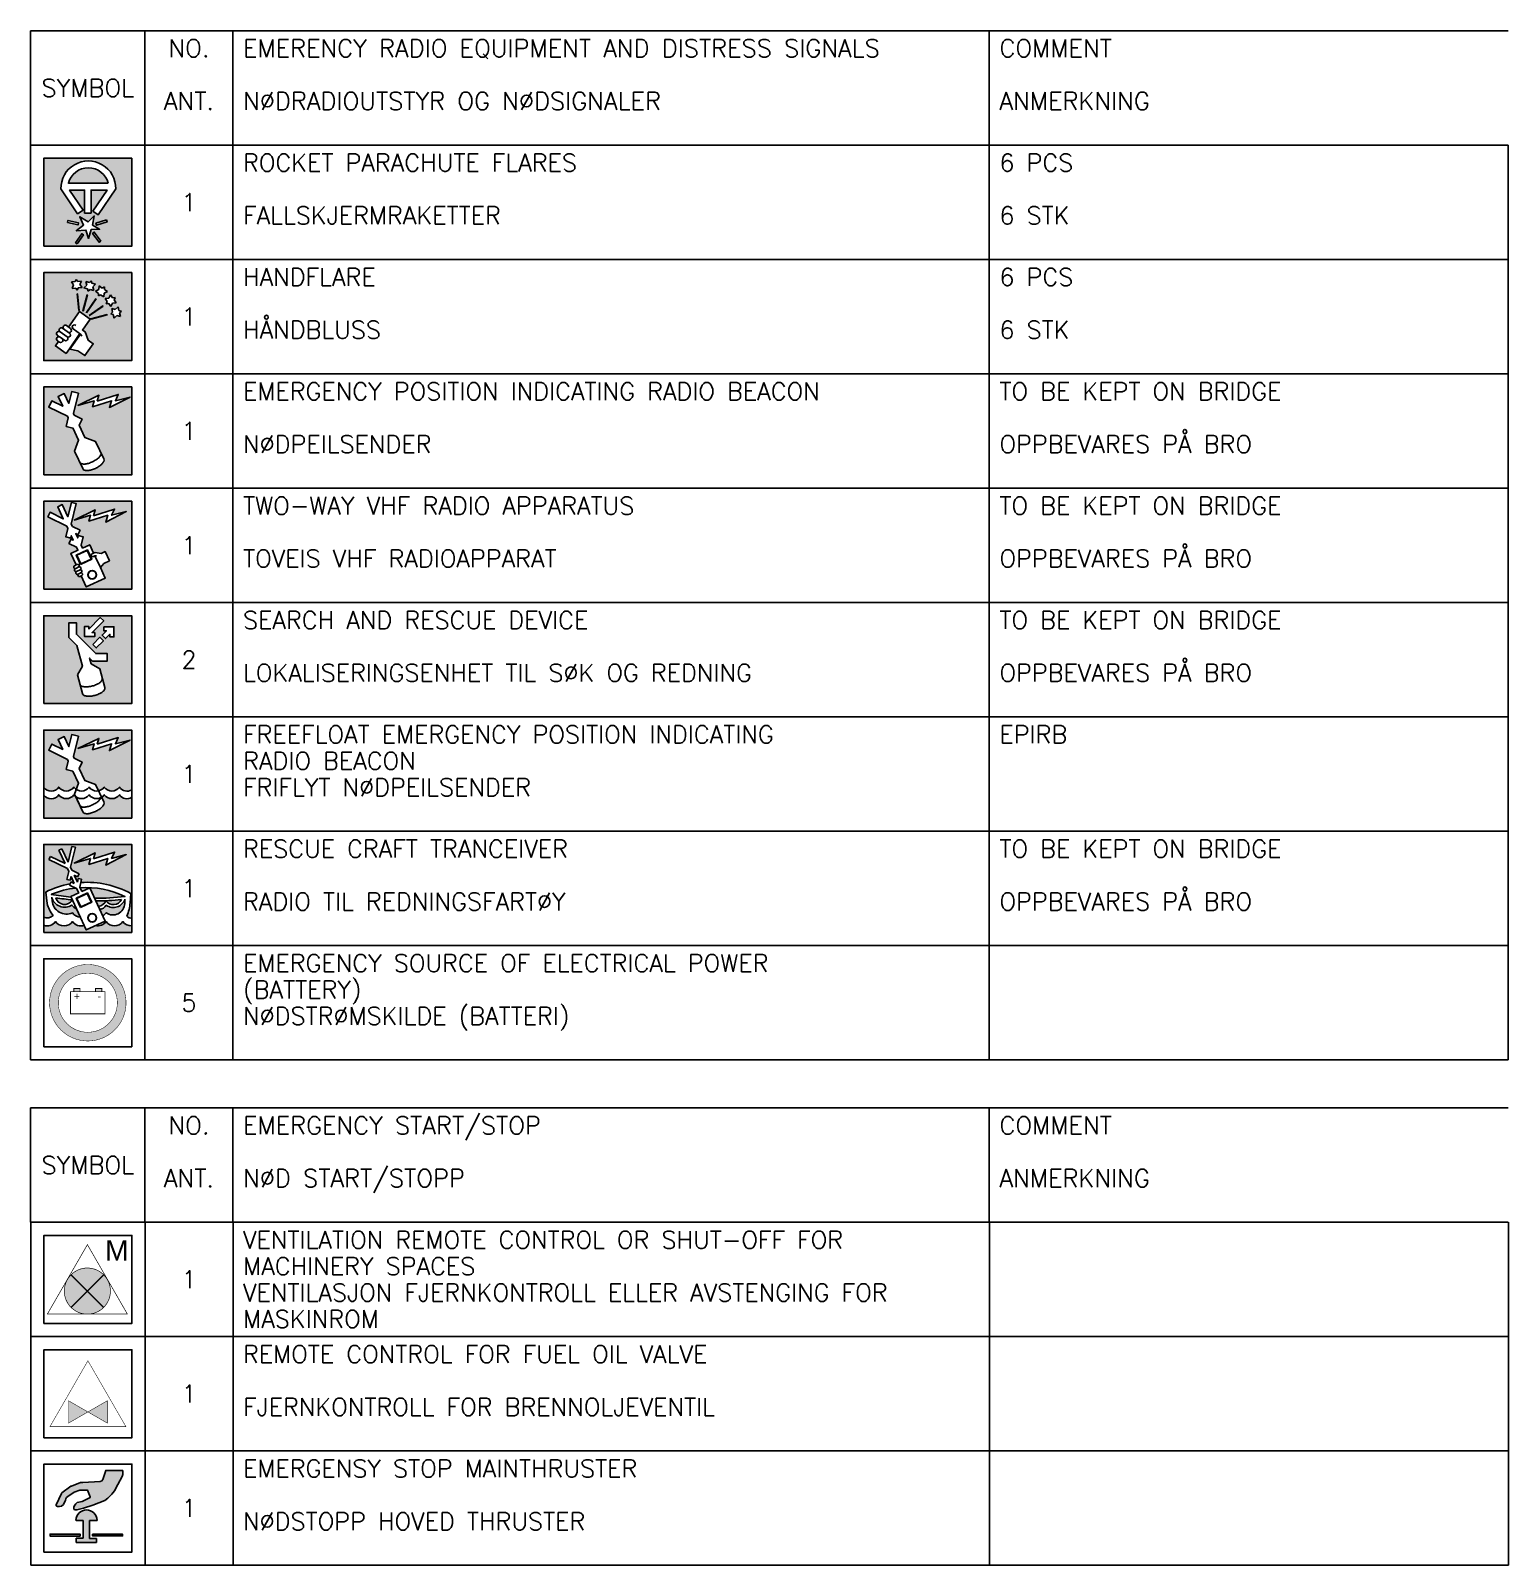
# Model space of a CAD drawing. Header units: millimetres. Extents: x 1084702 to 1166801, y 36632 to 124519.
# Drawn here: x 1132620 to 1146061, y 63151 to 77107 of the extents above; entities that cross this region are included whole.
import ezdxf
from ezdxf.enums import TextEntityAlignment as Align

# ---------------------------------------------------------------- set-up
doc = ezdxf.new("R2010")
doc.units = ezdxf.units.MM
doc.header["$LTSCALE"] = 250
doc.layers.get('0').update_dxf_attribs({"color": 255})
for name, color, linetype in [('%legend', 1, 'Continuous'), ('%symbol', 1, 'Continuous'), ('SAFECO1', 10, 'Continuous'), ('SAFECO253', 253, 'Continuous'), ('SAFECO3', 80, 'Continuous'), ('SAFECO7', 255, 'Continuous'), ('SAFETX2', 2, 'Continuous'), ('SAFETX7', 255, 'Continuous')]:
    doc.layers.add(name, color=color, linetype=linetype)
doc.styles.add('LEGEND TXT', font='romans.shx')
doc.styles.add('ROMANS', font='ROMANS.shx', dxfattribs={"height": 100})
doc.styles.add('SYMBOL TXT', font='arial.ttf')

# ---------------------------------------------------------------- blocks, each defined once
blk = doc.blocks.new('0 LEGEND')
at = {"color": 0, "linetype": 'ByBlock', "lineweight": -2}
for p, q in [((0, 0), (0, -1560)), ((1560, 0), (1560, -1560)), ((2760, 0), (2760, -1560)), ((13080, 0), (13080, -1560)), ((20160, -1560), (20160, 0)), ((0, -1560), (20160, -1560))]:
    blk.add_line(p, q, dxfattribs=at)
blk.add_lwpolyline([(180, -1380), (1380, -1380), (1380, -180), (180, -180)], close=True, dxfattribs=at)
at = {"layer": 'SAFETX7', "style": 'ROMANS'}
for tag, p in [('DESCRIPTION1', (2897, -360)), ('COMMENT1', (13217, -360)), ('DESCRIPTION2', (2898, -720)), ('COMMENT2', (13218, -720)), ('BESKRIVELSE3', (2897, -1080)), ('KOMMENTAR1', (13217, -1080)), ('BESKRIVELSE4', (2898, -1440)), ('KOMMENTAR2', (13218, -1440))]:
    blk.add_attdef(tag, p, '', height=240, dxfattribs=at)
blk.add_attdef('ANTALL', text='', height=240, dxfattribs=at).set_placement((2160, -780), align=Align.MIDDLE_CENTER)
blk = doc.blocks.new('A.4.15_SYMB')
at = {"layer": 'SAFECO3'}
h = blk.add_hatch(color=256, dxfattribs=at)
h.dxf.hatch_style = 1
h.paths.add_polyline_path([(-600, 1200), (-600, 0), (600, 0), (600, 1200)])
h.paths.add_polyline_path([(382, 781), (143, 429), (69, 480), (262, 765), (45, 765), (45, 452), (-45, 452), (-45, 765), (-248, 765), (-65, 494), (-139, 444), (-368, 781, -1.020128)], flags=16)
h.paths.add_polyline_path([(279, 859), (-264, 859, -0.774327)], flags=0)
h.paths.add_polyline_path([(-272, 352), (-126, 317), (-133, 290), (-278, 325)], flags=16)
h.paths.add_polyline_path([(-109, 403), (3, 332), (88, 414), (64, 289), (160, 231), (48, 227), (8, 106), (-26, 219), (-158, 212), (-58, 288)], flags=16)
h.paths.add_polyline_path([(110, 314), (254, 358), (262, 331), (118, 287)], flags=16)
h.paths.add_polyline_path([(-83, 171), (-60, 156), (-144, 32), (-167, 47)], flags=16)
h.paths.add_polyline_path([(87, 192), (176, 71), (154, 54), (65, 175)], flags=16)
h = blk.add_hatch(color=256, dxfattribs=at)
h.dxf.hatch_style = 1
edge = h.paths.add_edge_path()
edge.add_arc((7, 789), 280, 14.4969, 165.5031)
edge.add_line((-264, 859), (279, 859))
at = {"layer": 'SAFECO7', "lineweight": -3}
blk.add_lwpolyline([(-600, 0), (600, 0), (600, 1200), (-600, 1200)], close=True, dxfattribs=at)
at = {"layer": 'SAFECO7'}
for points in [[(382, 781, 1.020128), (-368, 781), (-139, 444), (-65, 494), (-248, 765), (-45, 765), (-45, 452), (45, 452), (45, 765), (262, 765), (69, 480), (143, 429)], [(279, 859, 0.774327), (-264, 859)]]:
    blk.add_lwpolyline(points, format="xyb", close=True, dxfattribs=at)
for points in [[(-278, 325), (-133, 290), (-126, 317), (-272, 352)], [(64, 289), (88, 414), (3, 332), (-109, 403), (-58, 288), (-158, 212), (-26, 219), (8, 106), (48, 227), (160, 231)], [(254, 358), (110, 314), (118, 287), (262, 331)], [(-144, 32), (-60, 156), (-83, 171), (-167, 47)], [(176, 71), (87, 192), (65, 175), (154, 54)]]:
    blk.add_lwpolyline(points, close=True, dxfattribs=at)
blk = doc.blocks.new('S.4.6_SYMB')
at = {"layer": 'SAFECO3'}
h = blk.add_hatch(color=256, dxfattribs=at)
h.paths.add_polyline_path([(-600, 0), (600, 0), (600, 1200), (-600, 1200)])
h.paths.add_polyline_path([(-114, 669), (32, 567), (-73, 417), (-38, 392), (6, 278), (74, 230), (-40, 67), (-40, 67), (-137, 135), (-243, 154), (-252, 161), (-296, 98), (-442, 201), (-399, 262), (-413, 271, -1), (-379, 320), (-413, 344, -1), (-379, 393, -1), (-345, 442), (-325, 428, -1), (-291, 477), (-263, 457)], flags=16)
h.paths.add_polyline_path([(-124, 681), (-144, 909), (-139, 910), (-119, 681)], flags=16)
h.paths.add_polyline_path([(-98, 361), (-243, 154), (-252, 161), (-107, 368)], flags=0)
h.paths.add_polyline_path([(-70, 677), (-10, 898), (-6, 897), (-65, 676)], flags=16)
h.paths.add_polyline_path([(-20, 655), (111, 842), (115, 840), (-16, 652)], flags=16)
h.paths.add_polyline_path([(19, 617), (207, 748), (210, 744), (22, 613)], flags=16)
h.paths.add_polyline_path([(43, 568), (264, 627), (265, 623), (44, 563)], flags=16)
h.paths.add_polyline_path([(-145, 961), (-164, 989), (-215, 984), (-194, 1031), (-223, 1073), (-172, 1078), (-158, 1108), (-138, 1080), (-87, 1085), (-109, 1038), (-79, 996), (-130, 992)], flags=16)
h.paths.add_polyline_path([(7, 947), (-2, 980), (-52, 993), (-15, 1030), (-29, 1079), (21, 1066), (45, 1090), (54, 1057), (103, 1044), (67, 1008), (80, 958), (31, 971)], flags=16)
h.paths.add_polyline_path([(144, 883), (147, 916), (105, 946), (152, 968), (156, 1019), (198, 989), (229, 1004), (226, 970), (268, 941), (221, 919), (217, 868), (175, 897)], flags=16)
h.paths.add_polyline_path([(251, 775), (266, 806), (236, 848), (287, 852), (309, 899), (339, 857), (372, 860), (358, 829), (388, 787), (336, 782), (315, 736), (285, 778)], flags=16)
h.paths.add_polyline_path([(315, 637), (339, 661), (326, 711), (375, 697), (412, 734), (425, 684), (458, 675), (434, 651), (447, 602), (398, 615), (361, 579), (348, 628)], flags=16)
blk.add_lwpolyline([(-399, 262), (-442, 201), (-296, 98), (-252, 161), (-243, 154), (-137, 135), (-40, 67), (74, 230), (6, 278), (-38, 392), (-73, 417), (32, 567), (-114, 669), (-263, 457)], dxfattribs=at)
at = {"layer": 'SAFECO7'}
for p, q in [((-223, 1073), (-172, 1078)), ((-194, 1031), (-223, 1073)), ((-172, 1078), (-158, 1108)), ((-158, 1108), (-138, 1080)), ((-138, 1080), (-87, 1085)), ((-87, 1085), (-109, 1038)), ((-29, 1079), (21, 1066)), ((-15, 1030), (-29, 1079)), ((21, 1066), (45, 1090)), ((45, 1090), (54, 1057)), ((54, 1057), (103, 1044)), ((-215, 984), (-194, 1031)), ((-164, 989), (-215, 984)), ((-145, 961), (-164, 989)), ((-130, 992), (-145, 961)), ((-124, 681), (-144, 909)), ((-119, 681), (-139, 910)), ((-79, 996), (-130, 992)), ((-109, 1038), (-79, 996)), ((-70, 677), (-10, 898)), ((-65, 676), (-6, 897)), ((-52, 993), (-15, 1030)), ((-2, 980), (-52, 993)), ((-20, 655), (111, 842)), ((-16, 652), (115, 840)), ((-6, 897), (-10, 898)), ((7, 947), (-2, 980)), ((31, 971), (7, 947)), ((80, 958), (31, 971)), ((103, 1044), (67, 1008)), ((67, 1008), (80, 958)), ((105, 946), (152, 968)), ((147, 916), (105, 946)), ((111, 842), (115, 840)), ((144, 883), (147, 916)), ((175, 897), (144, 883)), ((152, 968), (156, 1019)), ((156, 1019), (198, 989)), ((217, 868), (175, 897)), ((198, 989), (229, 1004)), ((221, 919), (217, 868)), ((268, 941), (221, 919)), ((229, 1004), (226, 970)), ((226, 970), (268, 941)), ((236, 848), (287, 852)), ((266, 806), (236, 848)), ((287, 852), (309, 899)), ((309, 899), (339, 857)), ((339, 857), (372, 860)), ((372, 860), (358, 829)), ((-114, 669), (-263, 457)), ((-124, 681), (-119, 681)), ((32, 567), (-114, 669)), ((-70, 677), (-65, 676)), ((-20, 655), (-16, 652)), ((19, 617), (207, 748)), ((22, 613), (210, 744)), ((207, 748), (210, 744)), ((251, 775), (266, 806)), ((285, 778), (251, 775)), ((315, 736), (285, 778)), ((336, 782), (315, 736)), ((315, 637), (339, 661)), ((348, 628), (315, 637)), ((339, 661), (326, 711)), ((326, 711), (375, 697)), ((388, 787), (336, 782)), ((361, 579), (348, 628)), ((358, 829), (388, 787)), ((375, 697), (412, 734)), ((412, 734), (425, 684)), ((425, 684), (458, 675)), ((458, 675), (434, 651)), ((434, 651), (447, 602)), ((-345, 442), (-249, 374)), ((-291, 477), (-234, 437)), ((-98, 361), (-200, 433)), ((-73, 417), (32, 567)), ((19, 617), (22, 613)), ((43, 568), (264, 627)), ((43, 568), (44, 563)), ((44, 563), (265, 623)), ((264, 627), (265, 623)), ((398, 615), (361, 579)), ((447, 602), (398, 615)), ((-399, 262), (-442, 201)), ((-413, 344), (-317, 277)), ((-413, 271), (-386, 252)), ((-379, 393), (-283, 325)), ((-378, 319), (-350, 300)), ((-252, 161), (-107, 368)), ((-98, 361), (-243, 154)), ((-82, 335), (-98, 361)), ((-38, 392), (-73, 417)), ((-40, 67), (74, 230)), ((6, 278), (-38, 392)), ((74, 230), (6, 278)), ((-600, 0), (-600, 0)), ((-442, 201), (-296, 98)), ((-442, 201), (-442, 201)), ((-296, 98), (-252, 161)), ((-252, 161), (-243, 154)), ((-243, 154), (-137, 135)), ((-137, 135), (-40, 67))]:
    blk.add_line(p, q, dxfattribs=at)
at = {"layer": 'SAFECO7', "lineweight": -3}
blk.add_lwpolyline([(-600, 0), (600, 0), (600, 1200), (-600, 1200)], close=True, dxfattribs=at)
at = {"layer": 'SAFECO7'}
blk.add_lwpolyline([(-600, 1200), (600, 1200), (600, 0), (-600, 0)], close=True, dxfattribs=at)
blk.add_lwpolyline([(-144, 909), (-139, 910)], dxfattribs=at)
for centre, start, end in [((-362, 417), 55, 235), ((-308, 452), 55, 235), ((-252, 412), 235, 55), ((-183, 457), 52.1381, 235), ((-396, 369), 55, 235), ((-396, 296), 55, 235), ((-368, 276), 235, 55), ((-300, 301), 235, 55), ((-266, 350), 235, 55)]:
    blk.add_arc(centre, 29.7, start, end, dxfattribs=at)
blk = doc.blocks.new('A.4.18_SYMB')
at = {"layer": 'SAFECO3'}
h = blk.add_hatch(color=256, dxfattribs=at)
h.dxf.hatch_style = 1
h.paths.add_polyline_path([(129, 1006), (416, 1098), (376, 1012), (577, 1063), (295, 920), (324, 1012), (66, 931), (89, 1012), (-135, 949), (152, 1086)], flags=16)
edge = h.paths.add_edge_path(flags=16)
edge.add_line((-296, 661), (-206, 639))
edge.add_line((-206, 639), (-205, 641))
edge.add_line((-205, 641), (-127, 473))
edge.add_line((-127, 473), (-180, 325))
edge.add_line((-180, 325), (-69, 86))
edge.add_arc((-30, 104), 42.4, 205.0002, 255.4533)
edge.add_arc((-9, 187), 128, 255.4531, 276.1183)
edge.add_arc((-21, 300), 241, 276.1182, 286.9365)
edge.add_arc((-72, 465), 415, 286.9367, 295.0001)
edge.add_arc((-72, 465), 415, 294.9999, 303.0634)
edge.add_arc((23, 320), 241, 303.0634, 313.8818)
edge.add_arc((102, 238), 128, 313.8818, 334.5469)
edge.add_arc((179, 202), 42.4, 334.5469, 384.9999)
edge.add_line((217, 219), (106, 458))
edge.add_line((106, 458), (-42, 512))
edge.add_line((-42, 512), (-119, 677))
edge.add_line((-119, 677), (-77, 763))
edge.add_line((-77, 763), (-184, 816))
edge.add_line((-184, 816), (-195, 840))
edge.add_line((-195, 840), (-128, 1115))
edge.add_line((-128, 1115), (-218, 1137))
edge.add_line((-218, 1137), (-258, 975))
edge.add_line((-258, 975), (-321, 1110))
edge.add_line((-321, 1110), (-405, 1071))
edge.add_line((-405, 1071), (-342, 936))
edge.add_line((-342, 936), (-492, 1009))
edge.add_line((-492, 1009), (-533, 926))
edge.add_line((-533, 926), (-279, 800))
edge.add_line((-279, 800), (-268, 777))
edge.add_line((-268, 777), (-296, 661))
h.paths.add_polyline_path([(-600, 0), (600, 0), (600, 1200), (-600, 1200)])
at = {"layer": 'SAFECO7', "lineweight": -3}
blk.add_lwpolyline([(-600, 0), (600, 0), (600, 1200), (-600, 1200)], close=True, dxfattribs=at)
at = {"layer": 'SAFECO7'}
blk.add_lwpolyline([(-296, 661), (-206, 639), (-205, 641), (-127, 473), (-180, 325), (-69, 86, 0.22377), (-41, 63, 0.090414), (5, 59, 0.047239), (49, 69, 0.035198), (104, 89, 0.035198), (155, 118, 0.047239), (190, 146, 0.090414), (217, 183, 0.223769), (217, 219), (106, 458), (-42, 512), (-119, 677), (-77, 763), (-184, 816), (-195, 840), (-128, 1115), (-218, 1137), (-258, 975), (-321, 1110), (-405, 1071), (-342, 936), (-492, 1009), (-533, 926), (-279, 800), (-268, 777)], format="xyb", close=True, dxfattribs=at)
blk.add_lwpolyline([(129, 1006), (416, 1098), (376, 1012), (577, 1063), (295, 920), (324, 1012), (66, 931), (89, 1012), (-135, 949), (152, 1086)], close=True, dxfattribs=at)
blk.add_lwpolyline([(-111, 175, 0.22377), (-83, 152, 0.090414), (-37, 149, 0.047239), (8, 158, 0.035198), (62, 179, 0.035198), (113, 207, 0.047239), (149, 235, 0.090414), (176, 273, 0.223769), (176, 309, 0.223769)], format="xyb", dxfattribs=at)
blk = doc.blocks.new('A.4.17_SYMB')
at = {"layer": 'SAFECO3'}
h = blk.add_hatch(color=256, dxfattribs=at)
h.dxf.hatch_style = 1
edge = h.paths.add_edge_path(flags=16)
edge.add_line((-106, 174), (-90, 182))
edge.add_line((-90, 182), (-21, 33))
edge.add_line((-21, 33), (238, 154))
edge.add_line((238, 154), (171, 296))
edge.add_line((171, 296), (220, 353))
edge.add_line((220, 353), (295, 389))
edge.add_line((295, 389), (236, 515))
edge.add_line((236, 515), (183, 490))
edge.add_line((183, 490), (99, 504))
edge.add_line((99, 504), (79, 494))
edge.add_line((79, 494), (26, 607))
edge.add_line((26, 607), (-72, 561))
edge.add_line((-72, 561), (-91, 603))
edge.add_line((-91, 603), (-64, 716))
edge.add_line((-64, 716), (-130, 732))
edge.add_line((-130, 732), (-137, 700))
edge.add_line((-137, 700), (-165, 759))
edge.add_line((-165, 759), (-136, 744))
edge.add_line((-136, 744), (-106, 805))
edge.add_line((-106, 805), (-209, 857))
edge.add_line((-209, 857), (-225, 890))
edge.add_line((-225, 890), (-157, 1169))
edge.add_line((-157, 1169), (-224, 1185))
edge.add_line((-224, 1185), (-272, 990))
edge.add_line((-272, 990), (-349, 1155))
edge.add_line((-349, 1155), (-411, 1126))
edge.add_line((-411, 1126), (-334, 961))
edge.add_line((-334, 961), (-514, 1050))
edge.add_line((-514, 1050), (-544, 988))
edge.add_line((-544, 988), (-287, 861))
edge.add_line((-287, 861), (-272, 827))
edge.add_line((-272, 827), (-299, 715))
edge.add_line((-299, 715), (-233, 699))
edge.add_line((-233, 699), (-225, 731))
edge.add_line((-225, 731), (-198, 672))
edge.add_line((-198, 672), (-227, 686))
edge.add_line((-227, 686), (-257, 625))
edge.add_line((-257, 625), (-154, 574))
edge.add_line((-154, 574), (-134, 532))
edge.add_line((-134, 532), (-232, 487))
edge.add_line((-232, 487), (-160, 332))
edge.add_line((-160, 332), (-181, 322))
edge.add_arc((-172, 304), 20.8, 114.9886, 295.0085)
edge.add_line((-164, 285), (-171, 282))
edge.add_arc((-162, 263), 20.8, 114.9775, 295.0228)
edge.add_arc((-144, 225), 20.8, 114.8959, 295.1039)
edge.add_line((-135, 206), (-123, 212))
edge.add_arc((-114, 193), 20.8, 114.9325, 295.1218)
h.paths.add_polyline_path([(78, 1003), (365, 1095), (324, 1009), (525, 1060), (244, 917), (273, 1009), (15, 928), (37, 1009), (-186, 945), (101, 1083)], flags=16)
h.paths.add_polyline_path([(-600, 0), (600, 0), (600, 1200), (-600, 1200)])
at = {"layer": 'SAFECO7'}
for p, q in [((59, 485), (79, 494)), ((96, 456), (76, 447)), ((118, 457), (96, 456)), ((96, 456), (171, 296)), ((-121, 305), (-164, 285)), ((-144, 340), (-160, 332)), ((-103, 267), (-153, 244)), ((-92, 227), (-123, 212)), ((-84, 184), (-90, 182))]:
    blk.add_line(p, q, dxfattribs=at)
at = {"layer": 'SAFECO7', "lineweight": -3}
blk.add_lwpolyline([(-600, 0), (600, 0), (600, 1200), (-600, 1200)], close=True, dxfattribs=at)
at = {"layer": 'SAFECO7'}
blk.add_lwpolyline([(-106, 174), (-90, 182), (-21, 33), (238, 154), (171, 296), (220, 353), (295, 389), (236, 515), (183, 490), (99, 504), (79, 494), (26, 607), (-72, 561), (-91, 603), (-64, 716), (-130, 732), (-137, 700), (-165, 759), (-136, 744), (-106, 805), (-209, 857), (-225, 890), (-157, 1169), (-224, 1185), (-272, 990), (-349, 1155), (-411, 1126), (-334, 961), (-514, 1050), (-544, 988), (-287, 861), (-272, 827), (-299, 715), (-233, 699), (-225, 731), (-198, 672), (-227, 686), (-257, 625), (-154, 574), (-134, 532), (-232, 487), (-160, 332), (-181, 322, 1.000174), (-164, 285), (-171, 282, 1.000395), (-153, 244, 1.001816), (-135, 206), (-123, 212, 1.001653)], format="xyb", close=True, dxfattribs=at)
for points in [[(78, 1003), (365, 1095), (324, 1009), (525, 1060), (244, 917), (273, 1009), (15, 928), (37, 1009), (-186, 945), (101, 1083)], [(-98, 339), (53, 410), (-6, 537), (-157, 466)], [(-98, 341), (52, 410), (-7, 535), (-156, 466)], [(-97, 342), (50, 411), (-7, 534), (-154, 465)], [(-97, 344), (48, 412), (-8, 532), (-153, 464)], [(-96, 346), (47, 412), (-8, 530), (-151, 464)]]:
    blk.add_lwpolyline(points, close=True, dxfattribs=at)
for radius in [59.8, 58.6, 57.4, 56.2, 55]:
    blk.add_circle((60, 198), radius, dxfattribs=at)
for centre, start, end in [((67, 466), 112.1381, 295), ((-136, 321), 295, 115), ((-112, 286), 295, 115), ((-100, 245), 295, 115), ((-93, 203), 295, 115)]:
    blk.add_arc(centre, 20.8, start, end, dxfattribs=at)
blk = doc.blocks.new('A.4.13_SYMB')
at = {"layer": 'SAFECO3'}
h = blk.add_hatch(color=256, dxfattribs=at)
h.dxf.hatch_style = 1
h.paths.add_polyline_path([(-600, 0), (600, 0), (600, 1200), (-600, 1200)])
edge = h.paths.add_edge_path(flags=16)
edge.add_line((-149, 795), (-257, 903))
edge.add_line((-257, 903), (-257, 1103))
edge.add_line((-257, 1103), (-155, 1103))
edge.add_line((-155, 1103), (-155, 946))
edge.add_line((-155, 946), (108, 683))
edge.add_line((108, 683), (265, 683))
edge.add_line((265, 683), (265, 581))
edge.add_line((265, 581), (65, 581))
edge.add_line((65, 581), (24, 622))
edge.add_line((24, 622), (45, 545))
edge.add_line((45, 545), (163, 477))
edge.add_line((163, 477), (232, 222))
edge.add_arc((191, 211), 42.4, -35.4531, 15.0001, ccw=False)
edge.add_arc((121, 260), 128, 303.8817, 324.5469, ccw=False)
edge.add_arc((58, 355), 241, 293.0634, 303.8818, ccw=False)
edge.add_arc((-10, 514), 415, 285, 293.0634, ccw=False)
edge.add_arc((-10, 514), 415, 276.9365, 285, ccw=False)
edge.add_arc((11, 342), 241, 266.1183, 276.9366, ccw=False)
edge.add_arc((3, 229), 128, 245.4532, 266.1184, ccw=False)
edge.add_arc((-33, 151), 42.4, 194.9999, 245.453, ccw=False)
edge.add_line((-74, 140), (-142, 395))
edge.add_line((-142, 395), (-73, 513))
edge.add_line((-73, 513), (-149, 795))
h.paths.add_polyline_path([(12, 1017), (12, 1053), (-44, 1053), (-44, 914), (95, 914), (95, 970), (59, 970), (217, 1128), (170, 1175)], flags=16)
h.paths.add_polyline_path([(68, 809), (116, 761), (212, 858), (165, 905)], flags=16)
h.paths.add_polyline_path([(218, 1050), (218, 994), (254, 994), (195, 935), (243, 888), (301, 947), (301, 911), (357, 911), (357, 1050)], flags=16)
at = {"layer": 'SAFECO7', "lineweight": -3}
blk.add_lwpolyline([(-600, 0), (600, 0), (600, 1200), (-600, 1200)], close=True, dxfattribs=at)
at = {"layer": 'SAFECO7'}
blk.add_lwpolyline([(-149, 795), (-257, 903), (-257, 1103), (-155, 1103), (-155, 946), (108, 683), (265, 683), (265, 581), (65, 581), (24, 622), (45, 545), (163, 477), (232, 222, -0.22377), (225, 186, -0.090414), (192, 154, -0.047239), (152, 132, -0.035198), (97, 113, -0.035198), (40, 102, -0.047239), (-6, 101, -0.090414), (-50, 112, -0.22377), (-74, 140), (-142, 395), (-73, 513)], format="xyb", close=True, dxfattribs=at)
for points in [[(12, 1017), (12, 1053), (-44, 1053), (-44, 914), (95, 914), (95, 970), (59, 970), (217, 1128), (170, 1175)], [(218, 1050), (218, 994), (254, 994), (195, 935), (243, 888), (301, 947), (301, 911), (357, 911), (357, 1050)], [(68, 809), (116, 761), (212, 858), (165, 905)]]:
    blk.add_lwpolyline(points, close=True, dxfattribs=at)
blk.add_lwpolyline([(-108, 267, 0.22377), (-84, 240, 0.090414), (-40, 229, 0.047239), (6, 230, 0.035198), (63, 241, 0.035198), (118, 260, 0.047239), (158, 282, 0.090414), (191, 314, 0.22377), (197, 349)], format="xyb", dxfattribs=at)
blk = doc.blocks.new('S.4.9_SYMB')
at = {"layer": 'SAFECO3'}
h = blk.add_hatch(color=256, dxfattribs=at)
h.dxf.hatch_style = 1
h.paths.add_polyline_path([(225, 421, 0.510689), (432, 421, 0.399128), (600, 385), (600, 1200), (-600, 1200), (-600, 417, 0.518246), (-396, 421, 0.510689), (-189, 421, 0.088044), (-157, 390), (-127, 473), (-205, 641), (-206, 639), (-296, 661), (-268, 777), (-279, 800), (-533, 926), (-492, 1009), (-342, 936), (-405, 1071), (-321, 1110), (-258, 975), (-218, 1137), (-128, 1115), (-195, 840), (-184, 816), (-77, 763), (-119, 677), (-42, 512), (106, 458), (147, 370, 0.188497)])
h.paths.add_polyline_path([(295, 920), (324, 1012), (66, 931), (89, 1012), (-135, 949), (152, 1086), (129, 1006), (416, 1098), (376, 1012), (577, 1063)], flags=16)
h = blk.add_hatch(color=256, dxfattribs=at)
h.dxf.hatch_style = 1
edge = h.paths.add_edge_path()
edge.add_line((600, 282), (600, 0))
edge.add_line((600, 0), (-600, 0))
edge.add_line((-600, 0), (-600, 313))
edge.add_arc((-499, 387), 125, 216.1764, 326.1014)
edge.add_arc((-292, 392), 128, 215.8942, 324.1058)
edge.add_arc((-85, 392), 128, 215.8942, 231.2894)
edge.add_line((-165, 293), (-69, 86))
edge.add_arc((-30, 104), 42.4, 205.0002, 255.4533)
edge.add_arc((-9, 187), 128, 255.4531, 276.1183)
edge.add_arc((-21, 300), 241, 276.1182, 286.9365)
edge.add_arc((-72, 465), 415, 286.9367, 295.0001)
edge.add_arc((-72, 465), 415, 294.9999, 303.0634)
edge.add_arc((23, 320), 241, 303.0634, 313.8818)
edge.add_arc((102, 238), 128, 313.8818, 334.5469)
edge.add_arc((179, 202), 42.4, 334.5469, 384.9999)
edge.add_line((217, 219), (188, 283))
edge.add_arc((122, 392), 128, 301.1122, 324.1058)
edge.add_arc((329, 392), 128, 215.8942, 324.1058)
edge.add_arc((535, 387), 124, 214.1221, 301.9059)
at = {"layer": 'SAFECO7'}
for points in [[(-600, 0), (600, 0), (600, 1200), (-600, 1200), (-600, 0)], [(129, 1006), (416, 1098), (376, 1012), (577, 1063), (295, 920), (324, 1012), (66, 931), (89, 1012), (-135, 949), (152, 1086)]]:
    blk.add_lwpolyline(points, close=True, dxfattribs=at)
for points in [[(-296, 661), (-206, 639), (-205, 641), (-127, 473), (-180, 325), (-69, 86, 0.22377), (-41, 63, 0.090414), (5, 59, 0.047239), (49, 69, 0.035198), (104, 89, 0.035198), (155, 118, 0.047239), (190, 146, 0.090414), (217, 183, 0.223769), (217, 219), (106, 458), (-42, 512), (-119, 677), (-77, 763), (-184, 816), (-195, 840), (-128, 1115), (-218, 1137), (-258, 975), (-321, 1110), (-405, 1071), (-342, 936), (-492, 1009), (-533, 926), (-279, 800), (-268, 777)], [(600, 282), (600, 0), (-600, 0), (-600, 313, 0.520151), (-396, 317, 0.510689), (-189, 317, 0.067275), (-165, 293), (-69, 86, 0.22377), (-41, 63, 0.090414), (5, 59, 0.047239), (49, 69, 0.035198), (104, 89, 0.035198), (155, 118, 0.047239), (190, 146, 0.090414), (217, 183, 0.223769), (217, 219), (188, 283, 0.100666), (225, 317, 0.510689), (432, 317, 0.402929)]]:
    blk.add_lwpolyline(points, format="xyb", close=True, dxfattribs=at)
for points in [[(-600, 417, 0.518246), (-396, 421, 0.510689), (-189, 421, 0.510689), (18, 421, 0.510689), (225, 421, 0.510689), (432, 421, 0.399128), (600, 385)], [(-600, 313, 0.520151), (-396, 317, 0.510689), (-189, 317, 0.510689), (18, 317, 0.510689), (225, 317, 0.510689), (432, 317, 0.402929), (600, 282)], [(-111, 175, 0.223217), (-83, 152, 0.090414), (-37, 149, 0.047239), (8, 158, 0.035198), (62, 179, 0.035198), (113, 207, 0.047239), (149, 235, 0.090414), (176, 273, 0.223769), (176, 309, 0.223769)]]:
    blk.add_lwpolyline(points, format="xyb", dxfattribs=at)
blk = doc.blocks.new('S.4.10_SYMB')
at = {"layer": 'SAFECO3'}
h = blk.add_hatch(color=256, dxfattribs=at)
h.dxf.hatch_style = 1
h.paths.add_polyline_path([(-600, 1200), (-600, 208, 0.307194), (-473, 232, -0.133736), (-553, 394), (-574, 550, -0.06991), (-243, 661), (-229, 689), (-185, 667), (-228, 760), (-240, 712), (-286, 723), (-260, 829), (-279, 869), (-530, 993), (-509, 1036), (-311, 938), (-397, 1121), (-354, 1141), (-268, 958), (-216, 1172), (-170, 1161), (-236, 889), (-217, 849), (-120, 800), (-141, 758), (-185, 780), (-142, 687), (-130, 735), (-84, 724), (-95, 680, -0.141305), (585, 531), (576, 403, -0.088449), (534, 221, 0.30987), (600, 197), (600, 1200)])
h.paths.add_polyline_path([(101, 1083), (78, 1003), (365, 1095), (324, 1009), (525, 1060), (244, 917), (273, 1009), (15, 928), (37, 1009), (-186, 945)], flags=16)
h = blk.add_hatch(color=256, dxfattribs=at)
h.dxf.hatch_style = 1
h.paths.add_polyline_path([(-124, 537), (-153, 598), (-165, 604, 0.069299), (-496, 520, 0.282761), (-497, 518, 0.018938), (-230, 482), (-232, 487)])
h = blk.add_hatch(color=256, dxfattribs=at)
h.dxf.hatch_style = 1
h.paths.add_polyline_path([(-211, 441), (-212, 443, -0.016682), (-438, 472, 0.658817)], flags=17)
h.paths.add_polyline_path([(248, 431, -0.010143), (110, 428), (143, 356, 0.278233)])
h.paths.add_polyline_path([(459, 447, -0.015527), (248, 431, 0.573655)], flags=17)
h.paths.add_polyline_path([(-154, 320, -0.14157), (-216, 373, -0.517098), (-493, 482), (-487, 430, 0.514083), (-210, 267, 0.227125), (-102, 209)])
h.paths.add_polyline_path([(503, 395, 0.024894), (504, 409), (507, 452, -0.49644), (252, 369, -0.187277), (164, 311), (204, 227, 0.108216), (249, 267, 0.600958)])
h = blk.add_hatch(color=256, dxfattribs=at)
h.dxf.hatch_style = 1
h.paths.add_polyline_path([(-106, 609), (-81, 557), (26, 607), (92, 466, 0.028824), (502, 487, -0.548975), (507, 490, 0.128162)])
h = blk.add_hatch(color=256, dxfattribs=at)
h.dxf.hatch_style = 1
h.paths.add_polyline_path([(600, 0), (600, 89, -0.253996), (478, 147, -0.510689), (249, 147, -0.297921), (104, 92), (-21, 33), (-50, 96, -0.328742), (-210, 147, -0.510689), (-439, 147, -0.330336), (-600, 96), (-600, 0)])
blk.add_line((-81, 557), (-110, 618), dxfattribs=at)
at = {"layer": 'SAFECO7'}
for p, q in [((-354, 1141), (-397, 1121)), ((-397, 1121), (-311, 938)), ((-268, 958), (-354, 1141)), ((-216, 1172), (-268, 958)), ((-236, 889), (-170, 1161)), ((-170, 1161), (-216, 1172)), ((-509, 1036), (-530, 993)), ((-530, 993), (-279, 869)), ((-311, 938), (-509, 1036)), ((-279, 869), (-260, 829)), ((-217, 849), (-236, 889)), ((-120, 800), (-217, 849)), ((-260, 829), (-286, 723)), ((-286, 723), (-240, 712)), ((-229, 689), (-250, 646)), ((-240, 712), (-228, 760)), ((-185, 667), (-229, 689)), ((-228, 760), (-185, 667)), ((-142, 687), (-185, 780)), ((-185, 780), (-141, 758)), ((-130, 735), (-142, 687)), ((-141, 758), (-120, 800)), ((-84, 724), (-130, 735)), ((-110, 618), (-84, 724)), ((26, 607), (-81, 557)), ((238, 154), (26, 607))]:
    blk.add_line(p, q, dxfattribs=at)
for points in [[(-600, 0), (600, 0), (600, 1200), (-600, 1200), (-600, 0)], [(78, 1003), (365, 1095), (324, 1009), (525, 1060), (244, 917), (273, 1009), (15, 928), (37, 1009), (-186, 945), (101, 1083)], [(-98, 339), (53, 410), (-6, 537), (-157, 466)], [(-98, 341), (52, 410), (-7, 535), (-156, 466)], [(-97, 342), (50, 411), (-7, 534), (-154, 465)], [(-97, 344), (48, 412), (-8, 532), (-153, 464)], [(-96, 346), (47, 412), (-8, 530), (-151, 464)]]:
    blk.add_lwpolyline(points, close=True, dxfattribs=at)
for points in [[(-243, 661, 0.06991), (-574, 550), (-553, 394, 0.133736), (-473, 232, -0.308827), (-601, 208)], [(599, 197, -0.306994), (534, 221, 0.088449), (576, 403), (585, 531, 0.141305), (-95, 680, 0.141305)], [(-165, 604, 0.069299), (-496, 520, 0.282761), (-497, 518)], [(-493, 482), (-487, 430, 0.514083), (-210, 267, 0.227125), (-102, 209, 0.227125)], [(-493, 482, 0.517098), (-216, 373, 0.14157), (-154, 320, 0.14157)], [(-438, 472, 0.658817), (-211, 441, 0.658817)], [(92, 466, 0.029229), (508, 488, 0.224736), (507, 490, 0.128166), (-106, 609, 0.128166)], [(143, 356, 0.278233), (248, 431, 0.573655), (459, 447)], [(164, 311, 0.187277), (252, 369, 0.49644), (507, 452)], [(204, 227, 0.108216), (249, 267, 0.600958), (503, 395, 0.024894), (504, 409), (507, 452)], [(-601, 96, 0.331645), (-439, 147, 0.510689), (-210, 147, 0.328742), (-50, 96, 0.328742)], [(104, 92, 0.297921), (249, 147, 0.510689), (478, 147, 0.252809), (599, 89)]]:
    blk.add_lwpolyline(points, format="xyb", dxfattribs=at)
blk.add_lwpolyline([(-250, 646), (-153, 598), (-124, 537), (-232, 487), (-21, 33), (238, 154)], dxfattribs=at)
for radius in [59.8, 58.6, 57.4, 56.2, 55]:
    blk.add_circle((60, 198), radius, dxfattribs=at)
for centre, radius, start, end in [((109, 4031), 3566, 260.1994, 264.5402), ((108, 3839), 3411, 260.7988, 264.6217), ((108, 3839), 3411, 270.03, 275.9127)]:
    blk.add_arc(centre, radius, start, end, dxfattribs=at)
blk = doc.blocks.new('A.2.35_SYMB')
at = {"layer": 'SAFECO1'}
h = blk.add_hatch(color=256, dxfattribs=at)
h.dxf.hatch_style = 1
edge = h.paths.add_edge_path(flags=16)
edge.add_arc((0, 600), 403, -90, 90, ccw=False)
edge.add_arc((0, 600), 403, 90, 270, ccw=False)
edge = h.paths.add_edge_path()
edge.add_arc((0, 600), 522, -90, 90, ccw=False)
edge.add_arc((0, 600), 522, 90, 270, ccw=False)
at = {"layer": 'SAFECO7'}
h = blk.add_hatch(color=256, dxfattribs=at)
h.paths.add_polyline_path([(-105, 794), (-191, 794), (-191, 751), (-105, 751)])
h.paths.add_polyline_path([(191, 794), (105, 794), (105, 751), (191, 751)])
at = {"layer": 'SAFECO7', "lineweight": -3}
blk.add_lwpolyline([(-600, 0), (600, 0), (600, 1200), (-600, 1200)], close=True, dxfattribs=at)
at = {"layer": 'SAFECO7', "const_width": 6.45}
for points in [[(0, 1122, -1), (0, 78, -1), (0, 1122)], [(0, 1003, -1), (0, 197, -1), (0, 1003, -1)]]:
    blk.add_lwpolyline(points, format="xyb", dxfattribs=at)
at = {"layer": 'SAFECO7', "const_width": 10}
for points in [[(-236, 751), (236, 751), (236, 449), (-236, 449)], [(-191, 751), (-105, 751), (-105, 794), (-191, 794)], [(191, 751), (105, 751), (105, 794), (191, 794)]]:
    blk.add_lwpolyline(points, close=True, dxfattribs=at)
at = {"layer": 'SAFECO7', "style": 'SYMBOL TXT'}
blk.add_text('+', height=100, dxfattribs=at).set_placement((-149, 689), align=Align.MIDDLE_CENTER)
at = {"layer": 'SAFECO7', "style": 'SYMBOL TXT', "text_generation_flag": 2}
blk.add_text('-', height=100, dxfattribs=at).set_placement((157, 689), align=Align.MIDDLE_CENTER)
blk = doc.blocks.new('A.1.12M_SYMB')
at = {"layer": 'SAFECO3'}
h = blk.add_hatch(color=256, dxfattribs=at)
h.dxf.hatch_style = 1
h.paths.add_polyline_path([(215, 663, 0.414214), (-230, 663), (-7, 441)])
h.paths.add_polyline_path([(-230, 663, 0.414214), (-230, 218), (-7, 441)])
h.paths.add_polyline_path([(-7, 441), (-230, 218, 0.414214), (215, 218)])
h.paths.add_polyline_path([(215, 663), (-7, 441), (215, 218, 0.414214)])
at = {"layer": 'SAFECO7', "lineweight": -3}
blk.add_lwpolyline([(-600, 0), (600, 0), (600, 1200), (-600, 1200)], close=True, dxfattribs=at)
at = {"layer": 'SAFECO7', "const_width": 9.14}
blk.add_lwpolyline([(-7, 1074), (-554, 126), (539, 126)], close=True, dxfattribs=at)
blk.add_lwpolyline([(215, 218, -1), (-230, 663, -1), (215, 218, 1)], format="xyb", dxfattribs=at)
at = {"layer": 'SAFECO7', "const_width": 19.2}
for points in [[(-230, 663), (215, 218)], [(-230, 218), (215, 663)]]:
    blk.add_lwpolyline(points, dxfattribs=at)
at = {"layer": 'SAFECO7', "style": 'SYMBOL TXT'}
blk.add_text('M', height=276, dxfattribs=at).set_placement((234, 857))
blk = doc.blocks.new('A.2.10_SYMB')
at = {"layer": 'SAFECO253'}
h = blk.add_hatch(color=256, dxfattribs=at)
h.dxf.hatch_style = 1
h.paths.add_polyline_path([(264, 504), (264, 200), (-264, 504), (-264, 200)])
at = {"layer": 'SAFECO7', "lineweight": -3}
blk.add_lwpolyline([(-600, 0), (600, 0), (600, 1200), (-600, 1200)], close=True, dxfattribs=at)
at = {"layer": 'SAFECO7', "const_width": 6.68}
for points in [[(0, 1050), (-519, 150), (519, 150)], [(264, 504), (264, 200), (-264, 504), (-264, 200)]]:
    blk.add_lwpolyline(points, close=True, dxfattribs=at)
blk = doc.blocks.new('A$C10EC0703')
at = {"layer": 'SAFECO1'}
h = blk.add_hatch(color=256, dxfattribs=at)
h.dxf.hatch_style = 1
h.paths.add_polyline_path([(836, -773), (836, -757), (562, -757), (562, -773)])
h.paths.add_polyline_path([(478, -793), (412, -793), (412, -833), (599, -833), (599, -795), (535, -795), (535, -632), (603, -632, 1), (412, -632), (478, -632)])
h.paths.add_polyline_path([(449, -774), (449, -756), (176, -756), (176, -774)])
h.paths.add_polyline_path([(539, -416), (539, -425), (468, -459), (423, -470), (410, -481), (399, -496), (393, -510), (393, -520), (393, -530), (396, -534), (404, -537), (420, -537), (481, -522), (565, -492), (675, -450), (701, -431), (739, -394), (761, -362), (793, -304), (830, -234), (837, -214), (837, -177), (682, -177), (656, -260), (647, -271), (632, -278), (475, -286), (470, -287), (454, -287), (372, -321), (366, -321), (284, -382), (280, -388), (231, -489), (231, -498), (243, -505), (262, -505), (281, -502), (299, -487), (315, -448), (320, -435), (326, -425), (336, -415), (394, -374), (446, -356), (515, -356)])
at = {"layer": 'SAFECO7', "lineweight": -3}
for p, q in [((412, -632), (478, -632)), ((478, -793), (478, -632)), ((535, -632), (603, -632)), ((535, -632), (535, -795)), ((412, -833), (412, -793)), ((412, -793), (478, -793)), ((599, -833), (412, -833)), ((535, -795), (599, -795)), ((599, -795), (599, -833))]:
    blk.add_line(p, q, dxfattribs=at)
blk.add_lwpolyline([(838, -177), (682, -177), (656, -260), (647, -271), (632, -278), (475, -286), (470, -287), (454, -287), (372, -321), (366, -321), (284, -382), (280, -388), (231, -489), (231, -498), (243, -505), (262, -505), (281, -502), (299, -487), (315, -448), (320, -435), (326, -425), (336, -415), (394, -374), (446, -356), (515, -356), (539, -416), (539, -425), (468, -459), (423, -470), (410, -481), (399, -496), (393, -510), (393, -520), (393, -530), (396, -534), (404, -537), (420, -537), (481, -522), (565, -492), (675, -450), (701, -431), (739, -394), (761, -362), (793, -304), (830, -234), (837, -214), (837, -177)], dxfattribs=at)
for points in [[(449, -774), (176, -774), (176, -756), (449, -756)], [(562, -757), (836, -757), (836, -773), (562, -773)]]:
    blk.add_lwpolyline(points, close=True, dxfattribs=at)
blk.add_arc((507, -632), 95.8, 0, 180, dxfattribs=at)
at = {"layer": '%legend', "lineweight": -3}
ref = blk.add_blockref('0 LEGEND', (0, 0), dxfattribs=dict(at, xscale=0.6666666666666666, yscale=0.6666666666666666, zscale=0.6666666666666666))
ref.add_attrib('ANTALL', '1', dxfattribs={"layer": 'SAFETX2', "lineweight": -2, "height": 160, "style": 'LEGEND TXT'}).set_placement((1440, -520), align=Align.MIDDLE_CENTER)
ref.add_attrib('DESCRIPTION1', 'EMERGENSY STOP MAINTHRUSTER', (1931, -240), dxfattribs={"layer": 'SAFETX2', "lineweight": -2, "height": 160, "style": 'LEGEND TXT'})
ref.add_attrib('BESKRIVELSE3', 'NØDSTOPP HOVED THRUSTER', (1931, -720), dxfattribs={"layer": 'SAFETX2', "lineweight": -2, "height": 160, "style": 'LEGEND TXT'})

msp = doc.modelspace()

# ---------------------------------------------------------------- linework, layer by layer
at = {"layer": '%legend', "lineweight": -3}
for p, q in [((1132620, 77107), (1132620, 76067)), ((1132620, 77107), (1146060, 77107)), ((1133660, 77107), (1133660, 76067)), ((1134460, 77107), (1134460, 76067)), ((1141340, 77107), (1141340, 76067)), ((1132620, 76067), (1146060, 76067)), ((1132620, 67311), (1132620, 66271)), ((1132620, 67311), (1146060, 67311)), ((1133660, 67311), (1133660, 66271)), ((1134460, 67311), (1134460, 66271)), ((1141340, 67311), (1141340, 66271)), ((1132620, 66271), (1146060, 66271))]:
    msp.add_line(p, q, dxfattribs=at)

# ---------------------------------------------------------------- block references
ref = msp.add_blockref('0 LEGEND', (1132620, 76067), dxfattribs=dict(at, xscale=0.6666666666666666, yscale=0.6666666666666666, zscale=0.6666666666666666))
ref.add_attrib('ANTALL', '1', dxfattribs={"layer": 'SAFETX2', "lineweight": -2, "height": 160, "style": 'LEGEND TXT'}).set_placement((1134060, 75547), align=Align.MIDDLE_CENTER)
ref.add_attrib('DESCRIPTION1', 'ROCKET PARACHUTE FLARES', (1134552, 75827), dxfattribs={"layer": 'SAFETX2', "lineweight": -2, "height": 160, "style": 'LEGEND TXT'})
ref.add_attrib('COMMENT1', '6 PCS', (1141432, 75827), dxfattribs={"layer": 'SAFETX2', "lineweight": -2, "height": 160, "style": 'LEGEND TXT'})
ref.add_attrib('BESKRIVELSE3', 'FALLSKJERMRAKETTER', (1134552, 75347), dxfattribs={"layer": 'SAFETX2', "lineweight": -2, "height": 160, "style": 'LEGEND TXT'})
ref.add_attrib('KOMMENTAR1', '6 STK', (1141432, 75347), dxfattribs={"layer": 'SAFETX2', "lineweight": -2, "height": 160, "style": 'LEGEND TXT'})
ref = msp.add_blockref('0 LEGEND', (1132620, 75027), dxfattribs=dict(at, xscale=0.6666666666666666, yscale=0.6666666666666666, zscale=0.6666666666666666))
ref.add_attrib('ANTALL', '1', dxfattribs={"layer": 'SAFETX2', "lineweight": -2, "height": 160, "style": 'LEGEND TXT'}).set_placement((1134060, 74507), align=Align.MIDDLE_CENTER)
ref.add_attrib('DESCRIPTION1', 'HANDFLARE', (1134552, 74787), dxfattribs={"layer": 'SAFETX2', "lineweight": -2, "height": 160, "style": 'LEGEND TXT'})
ref.add_attrib('COMMENT1', '6 PCS', (1141432, 74787), dxfattribs={"layer": 'SAFETX2', "lineweight": -2, "height": 160, "style": 'LEGEND TXT'})
ref.add_attrib('BESKRIVELSE3', 'HÅNDBLUSS', (1134552, 74307), dxfattribs={"layer": 'SAFETX2', "lineweight": -2, "height": 160, "style": 'LEGEND TXT'})
ref.add_attrib('KOMMENTAR1', '6 STK', (1141432, 74307), dxfattribs={"layer": 'SAFETX2', "lineweight": -2, "height": 160, "style": 'LEGEND TXT'})
ref = msp.add_blockref('0 LEGEND', (1132620, 73987), dxfattribs=dict(at, xscale=0.6666666666666666, yscale=0.6666666666666666, zscale=0.6666666666666666))
ref.add_attrib('ANTALL', '1', dxfattribs={"layer": 'SAFETX2', "lineweight": -2, "height": 160, "style": 'LEGEND TXT'}).set_placement((1134060, 73467), align=Align.MIDDLE_CENTER)
ref.add_attrib('DESCRIPTION1', 'EMERGENCY POSITION INDICATING RADIO BEACON', (1134552, 73747), dxfattribs={"layer": 'SAFETX2', "lineweight": -2, "height": 160, "style": 'LEGEND TXT'})
ref.add_attrib('COMMENT1', 'TO BE KEPT ON BRIDGE', (1141432, 73747), dxfattribs={"layer": 'SAFETX2', "lineweight": -2, "height": 160, "style": 'LEGEND TXT'})
ref.add_attrib('BESKRIVELSE3', 'NØDPEILSENDER', (1134552, 73267), dxfattribs={"layer": 'SAFETX2', "lineweight": -2, "height": 160, "style": 'LEGEND TXT'})
ref.add_attrib('KOMMENTAR1', 'OPPBEVARES PÅ BRO', (1141432, 73267), dxfattribs={"layer": 'SAFETX2', "lineweight": -2, "height": 160, "style": 'LEGEND TXT'})
ref = msp.add_blockref('0 LEGEND', (1132620, 72947), dxfattribs=dict(at, xscale=0.6666666666666666, yscale=0.6666666666666666, zscale=0.6666666666666666))
ref.add_attrib('ANTALL', '1', dxfattribs={"layer": 'SAFETX2', "lineweight": -2, "height": 160, "style": 'LEGEND TXT'}).set_placement((1134060, 72427), align=Align.MIDDLE_CENTER)
ref.add_attrib('DESCRIPTION1', 'TWO-WAY VHF RADIO APPARATUS', (1134552, 72707), dxfattribs={"layer": 'SAFETX2', "lineweight": -2, "height": 160, "style": 'LEGEND TXT'})
ref.add_attrib('COMMENT1', 'TO BE KEPT ON BRIDGE', (1141432, 72707), dxfattribs={"layer": 'SAFETX2', "lineweight": -2, "height": 160, "style": 'LEGEND TXT'})
ref.add_attrib('BESKRIVELSE3', 'TOVEIS VHF RADIOAPPARAT', (1134552, 72227), dxfattribs={"layer": 'SAFETX2', "lineweight": -2, "height": 160, "style": 'LEGEND TXT'})
ref.add_attrib('KOMMENTAR1', 'OPPBEVARES PÅ BRO', (1141432, 72227), dxfattribs={"layer": 'SAFETX2', "lineweight": -2, "height": 160, "style": 'LEGEND TXT'})
ref = msp.add_blockref('0 LEGEND', (1132620, 71907), dxfattribs=dict(at, xscale=0.6666666666666666, yscale=0.6666666666666666, zscale=0.6666666666666666))
ref.add_attrib('ANTALL', '2', dxfattribs={"layer": 'SAFETX2', "lineweight": -2, "height": 160, "style": 'LEGEND TXT'}).set_placement((1134060, 71387), align=Align.MIDDLE_CENTER)
ref.add_attrib('DESCRIPTION1', 'SEARCH AND RESCUE DEVICE', (1134552, 71667), dxfattribs={"layer": 'SAFETX2', "lineweight": -2, "height": 160, "style": 'LEGEND TXT'})
ref.add_attrib('COMMENT1', 'TO BE KEPT ON BRIDGE', (1141432, 71667), dxfattribs={"layer": 'SAFETX2', "lineweight": -2, "height": 160, "style": 'LEGEND TXT'})
ref.add_attrib('BESKRIVELSE3', 'LOKALISERINGSENHET TIL SØK OG REDNING', (1134552, 71187), dxfattribs={"layer": 'SAFETX2', "lineweight": -2, "height": 160, "style": 'LEGEND TXT'})
ref.add_attrib('KOMMENTAR1', 'OPPBEVARES PÅ BRO', (1141432, 71187), dxfattribs={"layer": 'SAFETX2', "lineweight": -2, "height": 160, "style": 'LEGEND TXT'})
ref = msp.add_blockref('0 LEGEND', (1132620, 70867), dxfattribs=dict(at, xscale=0.6666666666666666, yscale=0.6666666666666666, zscale=0.6666666666666666))
ref.add_attrib('ANTALL', '1', dxfattribs={"layer": 'SAFETX2', "lineweight": -2, "height": 160, "style": 'LEGEND TXT'}).set_placement((1134060, 70347), align=Align.MIDDLE_CENTER)
ref.add_attrib('DESCRIPTION1', 'FREEFLOAT EMERGENCY POSITION INDICATING', (1134552, 70627), dxfattribs={"layer": 'SAFETX2', "lineweight": -2, "height": 160, "style": 'LEGEND TXT'})
ref.add_attrib('DESCRIPTION2', 'RADIO BEACON', (1134553, 70387), dxfattribs={"layer": 'SAFETX2', "lineweight": -2, "height": 160, "style": 'LEGEND TXT'})
ref.add_attrib('COMMENT1', 'EPIRB', (1141432, 70627), dxfattribs={"layer": 'SAFETX2', "lineweight": -2, "height": 160, "style": 'LEGEND TXT'})
ref.add_attrib('BESKRIVELSE3', 'FRIFLYT NØDPEILSENDER', (1134552, 70147), dxfattribs={"layer": 'SAFETX2', "lineweight": -2, "height": 160, "style": 'LEGEND TXT'})
ref = msp.add_blockref('0 LEGEND', (1132620, 69827), dxfattribs=dict(at, xscale=0.6666666666666666, yscale=0.6666666666666666, zscale=0.6666666666666666))
ref.add_attrib('ANTALL', '1', dxfattribs={"layer": 'SAFETX2', "lineweight": -2, "height": 160, "style": 'LEGEND TXT'}).set_placement((1134060, 69307), align=Align.MIDDLE_CENTER)
ref.add_attrib('DESCRIPTION1', 'RESCUE CRAFT TRANCEIVER', (1134552, 69587), dxfattribs={"layer": 'SAFETX2', "lineweight": -2, "height": 160, "style": 'LEGEND TXT'})
ref.add_attrib('COMMENT1', 'TO BE KEPT ON BRIDGE', (1141432, 69587), dxfattribs={"layer": 'SAFETX2', "lineweight": -2, "height": 160, "style": 'LEGEND TXT'})
ref.add_attrib('BESKRIVELSE3', 'RADIO TIL REDNINGSFARTØY', (1134552, 69107), dxfattribs={"layer": 'SAFETX2', "lineweight": -2, "height": 160, "style": 'LEGEND TXT'})
ref.add_attrib('KOMMENTAR1', 'OPPBEVARES PÅ BRO', (1141432, 69107), dxfattribs={"layer": 'SAFETX2', "lineweight": -2, "height": 160, "style": 'LEGEND TXT'})
ref = msp.add_blockref('0 LEGEND', (1132620, 68787), dxfattribs=dict(at, xscale=0.6666666666666666, yscale=0.6666666666666666, zscale=0.6666666666666666))
ref.add_attrib('ANTALL', '5', dxfattribs={"layer": 'SAFETX2', "lineweight": -2, "height": 160, "style": 'LEGEND TXT'}).set_placement((1134060, 68267), align=Align.MIDDLE_CENTER)
ref.add_attrib('DESCRIPTION1', 'EMERGENCY SOURCE OF ELECTRICAL POWER', (1134552, 68547), dxfattribs={"layer": 'SAFETX2', "lineweight": -2, "height": 160, "style": 'LEGEND TXT'})
ref.add_attrib('DESCRIPTION2', '(BATTERY)', (1134553, 68307), dxfattribs={"layer": 'SAFETX2', "lineweight": -2, "height": 160, "style": 'LEGEND TXT'})
ref.add_attrib('BESKRIVELSE3', 'NØDSTRØMSKILDE (BATTERI)', (1134552, 68067), dxfattribs={"layer": 'SAFETX2', "lineweight": -2, "height": 160, "style": 'LEGEND TXT'})
ref = msp.add_blockref('0 LEGEND', (1132621, 66271), dxfattribs=dict(at, xscale=0.6666666666666666, yscale=0.6666666666666666, zscale=0.6666666666666666))
ref.add_attrib('ANTALL', '1', dxfattribs={"layer": 'SAFETX2', "lineweight": -2, "height": 160, "style": 'LEGEND TXT'}).set_placement((1134061, 65751), align=Align.MIDDLE_CENTER)
ref.add_attrib('DESCRIPTION1', 'VENTILATION REMOTE CONTROL OR SHUT-OFF FOR', (1134552, 66031), dxfattribs={"layer": 'SAFETX2', "lineweight": -2, "height": 160, "style": 'LEGEND TXT'})
ref.add_attrib('DESCRIPTION2', 'MACHINERY SPACES', (1134553, 65791), dxfattribs={"layer": 'SAFETX2', "lineweight": -2, "height": 160, "style": 'LEGEND TXT'})
ref.add_attrib('BESKRIVELSE3', 'VENTILASJON FJERNKONTROLL ELLER AVSTENGING FOR', (1134552, 65551), dxfattribs={"layer": 'SAFETX2', "lineweight": -2, "height": 160, "style": 'LEGEND TXT'})
ref.add_attrib('BESKRIVELSE4', 'MASKINROM', (1134553, 65311), dxfattribs={"layer": 'SAFETX2', "lineweight": -2, "height": 160, "style": 'LEGEND TXT'})
ref = msp.add_blockref('0 LEGEND', (1132621, 65231), dxfattribs=dict(at, xscale=0.6666666666666666, yscale=0.6666666666666666, zscale=0.6666666666666666))
ref.add_attrib('ANTALL', '1', dxfattribs={"layer": 'SAFETX2', "lineweight": -2, "height": 160, "style": 'LEGEND TXT'}).set_placement((1134061, 64711), align=Align.MIDDLE_CENTER)
ref.add_attrib('DESCRIPTION1', 'REMOTE CONTROL FOR FUEL OIL VALVE', (1134552, 64991), dxfattribs={"layer": 'SAFETX2', "lineweight": -2, "height": 160, "style": 'LEGEND TXT'})
ref.add_attrib('BESKRIVELSE3', 'FJERNKONTROLL FOR BRENNOLJEVENTIL', (1134552, 64511), dxfattribs={"layer": 'SAFETX2', "lineweight": -2, "height": 160, "style": 'LEGEND TXT'})
msp.add_blockref('A$C10EC0703', (1132621, 64191), dxfattribs=at)
at = {"layer": '%symbol', "xscale": 0.6666666666666666, "yscale": 0.6666666666666666, "zscale": 0.6666666666666666}
for name, p in [('A.4.15_SYMB', (1133140, 75147)), ('S.4.6_SYMB', (1133140, 74107)), ('A.4.18_SYMB', (1133140, 73067)), ('A.4.17_SYMB', (1133140, 72027)), ('A.4.13_SYMB', (1133140, 70987)), ('S.4.9_SYMB', (1133140, 69947)), ('S.4.10_SYMB', (1133140, 68907)), ('A.2.35_SYMB', (1133140, 67867)), ('A.1.12M_SYMB', (1133141, 65351)), ('A.2.10_SYMB', (1133141, 64311))]:
    msp.add_blockref(name, p, dxfattribs=at)

# ---------------------------------------------------------------- texts
at = {"layer": 'SAFETX2', "style": 'LEGEND TXT'}
for s, p in [('NO.', (1134060, 76867)), ('ANT.', (1134060, 76387)), ('NO.', (1134060, 67071)), ('ANT.', (1134060, 66591))]:
    msp.add_text(s, height=161.3, dxfattribs=at).set_placement(p, align=Align.CENTER)
for s, height, p in [('EMERENCY RADIO EQUIPMENT AND DISTRESS SIGNALS', 161.28, (1134552, 76867)), ('COMMENT', 161.3, (1141432, 76867)), ('NØDRADIOUTSTYR OG NØDSIGNALER', 161.28, (1134552, 76387)), ('ANMERKNING', 161.3, (1141432, 76387)), ('EMERGENCY START/STOP', 161.28, (1134552, 67071)), ('COMMENT', 161.3, (1141432, 67071)), ('NØD START/STOPP', 161.28, (1134552, 66591)), ('ANMERKNING', 161.3, (1141432, 66591))]:
    msp.add_text(s, height=height, dxfattribs=at).set_placement(p)
for p in [(1133140, 76587), (1133140, 66791)]:
    msp.add_text('SYMBOL', height=161.3, dxfattribs=at).set_placement(p, align=Align.MIDDLE_CENTER)

doc.saveas('drawing.dxf')
